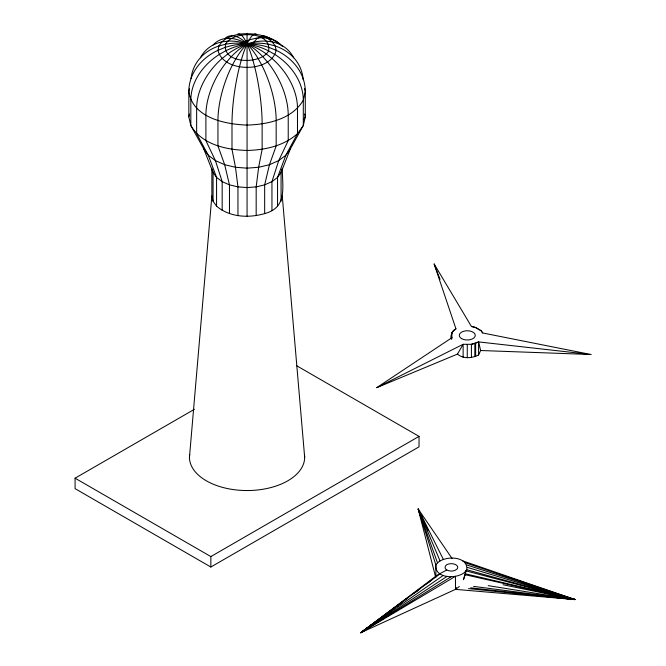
<?xml version="1.0" encoding="UTF-8"?>
<svg xmlns="http://www.w3.org/2000/svg" width="666" height="666" viewBox="0 0 666 666"><rect width="100%" height="100%" fill="white"/><g stroke="black" fill="none" stroke-linecap="round" stroke-linejoin="round"><path stroke-width="1" d="M189.46 457.284L211.863 195.995L211.863 168.282M464.801 576.107L465.984 570.879L574.966 599.567L455.469 589.368L360.814 632.7L437.337 575.049L446.803 569.988C449.991 571.619 454.478 571.561 457.126 568.939A6.402 3.696 0 0 0 455.852 564.768A6.402 3.696 0 0 0 448.618 564.027C445.471 564.185 443.381 568.498 446.803 569.988M189.502 88.578L188.844 91.475L188.844 116.85L190.826 125.549L203.821 149.009L208.291 155.245L216.575 177.414L216.575 206.16C229.62 217.341 248.759 218.248 264.66 213.595C287.57 207.517 282.384 187.371 282.267 168.282M188.844 116.85L189.502 113.944M281.668 169.88L281.069 172.511L281.069 201.257M451.265 338.395L451.814 332.983L453.23 331.01M466.783 569.771C468.564 555.153 441.716 554.978 435.872 564.984C434.082 579.603 460.939 579.778 466.783 569.771L574.966 599.567L468.514 588.619M480.844 330.544L475.266 327.381L471.411 326.457L434.14 263.994L455.952 328.846C452.106 330.786 450.374 334.981 451.332 339.127M304.62 88.578L305.286 91.475L305.286 116.85L303.305 125.549L290.309 149.009L281.069 172.511L277.547 177.414L271.953 181.627L264.66 184.857L256.177 186.88L247.061 187.579L237.953 186.88L229.462 184.857L222.169 181.627L216.575 177.414L213.062 172.511L203.821 149.009M464.61 576.806L463.411 579.678L465.984 570.879L464.976 572.643M376.756 387.637L457.467 354.096C463.378 359.24 472.019 358.241 478.579 354.978L480.652 350.516L478.579 341.908L471.411 344.297L463.128 344.297L376.756 387.637L451.814 337.77L451.265 335.381M303.846 119.58L305.286 116.85L304.62 113.944M408.283 597.427L360.814 632.7L455.469 576.298L455.469 589.368L456.468 587.603M457.467 354.096L463.128 344.297L463.128 357.367M290.309 149.009L285.831 155.245L277.547 177.414L277.547 206.16M453.696 330.544L455.952 328.846M459.324 586.53L455.469 589.368M413.278 593.714L419.946 588.761M426.606 583.807L431.601 580.094M440.01 573.909L360.814 632.7L366.208 629.586M395.005 607.392L360.814 632.7L451.323 576.614M396.67 606.16L406.676 598.759M415.85 591.966L417.524 590.734M380.902 618.031L360.814 632.7L447.186 576.298M383.266 616.316L390.95 610.697M396.57 606.609L398.235 605.394M399.325 604.586L400.999 603.363M381.66 617.524L360.814 632.7L443.323 575.374M383.325 616.308L389.169 612.054M396.67 606.593L398.343 605.377M296.753 365.784L419.039 436.38L419.039 446.836L210.856 567.024L75.083 488.644L75.083 478.188L194.43 409.29M75.083 478.188L210.856 556.576L419.039 436.38M475.641 327.539L481.127 330.761L482.725 332.983L590.917 354.503L478.579 341.908L475.641 343.215L475.641 356.277M480.652 350.516L590.917 354.503M282.359 46.295C271.312 35.531 254.429 32.651 239.527 34.074A58.225 12.304 81.2 0 0 237.887 33.999M470.687 587.812L574.966 599.567L462.637 560.847M473.584 586.38L574.966 599.567L465.184 562.762M570.887 598.942L574.966 599.567L466.783 564.984M488.17 585.639L574.966 599.567L467.324 567.374M503.08 584.74L574.966 599.567L465.376 573.792M471.411 326.457L474.841 327.272M465.184 574.725L574.966 599.567L568.897 598.185M272.144 39.311L267.166 38.062L262.354 35.931L257.026 38.603L255.861 38.295L250.241 39.594L244.264 41.833L247.061 43.939L251.307 44.955L256.893 38.753L256.119 38.203L261.788 37.687L267.166 38.062L272.277 41.908A58.225 41.167 -45 0 1 293.648 57.759M276.648 41.417L264.752 36.031M263.553 35.981L269.655 38.686M276.981 42.732L280.594 44.339M276.382 42.033L279.146 43.265M268.315 37.995L272.069 39.677M273.942 40.509L277.697 42.191M261.055 36.364L263.961 37.837M481.302 331.01L482.725 332.983M266.924 37.105L267.374 37.579M211.863 195.995L213.062 201.257L216.575 206.16M435.614 577.047L418.198 509.057L452.114 558.549M435.872 577.047L435.872 564.984L418.198 509.057L443.323 559.373M437.47 562.762L418.198 509.057L428.146 530.502M418.198 509.057L440.01 560.847M434.14 263.994L440.051 279.337M451.814 337.77L451.332 336.18M212.462 169.88L213.062 172.511L213.062 201.257M282.267 195.995L304.662 457.284M478.579 341.908L478.579 354.978M474.841 356.543L474.841 343.481L471.411 344.297L471.411 357.367M467.266 344.613L467.266 357.684M451.814 332.983L451.814 339.019M271.953 210.364L271.953 181.627L278.721 160.598L288.228 140.618L288.228 115.243A58.225 33.616 60 0 0 267.649 62.196L262.82 56.652A58.225 33.616 60 0 0 231.31 38.462L226.482 38.42A58.225 33.616 60 0 0 213.137 44.963M264.66 213.595L264.66 184.857L269.447 164.702L276.174 145.954L276.174 120.588A58.225 23.768 71.6 0 0 261.621 64.86L258.2 58.7A58.225 23.768 71.6 0 0 235.922 36.422L232.509 35.756A58.225 23.768 71.6 0 0 225.175 38.245M256.177 215.626L256.177 186.88L258.649 167.283L262.129 149.317L262.129 123.943A58.225 12.304 81.2 0 0 254.595 66.542L252.83 59.982A58.225 12.304 81.2 0 0 241.3 35.132L239.527 34.074L232.509 35.756L226.482 38.42L221.853 41.908A58.225 41.167 45 0 0 200.483 57.759M247.061 33.3L247.061 216.317M237.953 215.626L237.953 186.88L235.473 167.283L231.993 149.317L231.993 123.943A58.225 12.304 -81.2 0 1 239.527 66.542L241.3 59.982A58.225 12.304 -81.2 0 1 252.83 35.132L254.595 34.074A58.225 12.304 -81.2 0 1 256.235 33.999M229.462 213.595L229.462 184.857L224.675 164.702L217.949 145.954L217.949 120.588A58.225 23.768 -71.6 0 1 232.509 64.86L235.922 58.7A58.225 23.768 -71.6 0 1 247.061 43.939A58.225 33.616 -60 0 0 231.31 56.652L226.482 62.196A58.225 33.616 -60 0 0 205.894 115.243L205.894 140.618L215.409 160.598L222.169 181.627L222.169 210.364M210.856 556.576L210.856 567.024M304.445 454.395A57.601 33.258 0 0 1 247.061 490.542A57.601 33.258 0 0 1 189.677 454.395M303.18 79.687A58.225 45.921 -24.9 0 0 275.183 45.962L272.277 41.908L266.358 41.126A58.225 41.167 -45 0 0 227.764 53.988L221.853 58.708A58.225 41.167 -45 0 0 196.645 108.283L196.645 133.658L208.291 155.245L215.409 160.598L224.675 164.702L235.473 167.283L247.061 168.165L258.649 167.283L269.447 164.702L278.721 160.598L285.831 155.245L297.486 133.658L303.305 125.549L303.305 100.175L305.286 91.475A58.225 47.536 0 0 0 276.174 50.308L275.183 45.962L268.581 44.231A58.225 45.921 -24.9 0 0 225.541 50.891L218.947 54.662A58.225 45.921 -24.9 0 0 190.826 100.175L190.826 125.549C202.089 144.747 226.423 149.8 247.061 150.458C264.985 150.008 283.833 145.996 297.486 133.658L297.486 108.283A58.225 41.167 45 0 0 272.277 58.708L266.358 53.988A58.225 41.167 45 0 0 227.764 41.126L221.853 41.908L218.947 45.962A58.225 45.921 24.9 0 0 191.042 78.663M218.947 45.962L217.949 50.308A58.225 47.536 0 0 0 188.844 91.475C192.499 117.774 225.058 124.301 247.061 125.091C267.699 124.434 292.033 119.381 303.305 100.175A58.225 45.921 24.9 0 0 275.183 54.662L268.581 50.891A58.225 45.921 24.9 0 0 225.541 44.231L218.947 45.962M225.541 44.231C221.978 64.227 261.363 64.802 268.581 50.891C272.111 30.653 232.867 30.395 225.541 44.231M276.174 50.308C271.029 73.044 223.093 73.044 217.949 50.308L224.783 47.561A58.225 47.536 0 0 1 269.347 47.561L276.174 50.308M461.613 338.644A8 4.62 0 0 0 475 336.571A8 4.62 0 0 0 465.201 330.919A8 4.62 0 0 0 461.613 338.644"/></g></svg>
